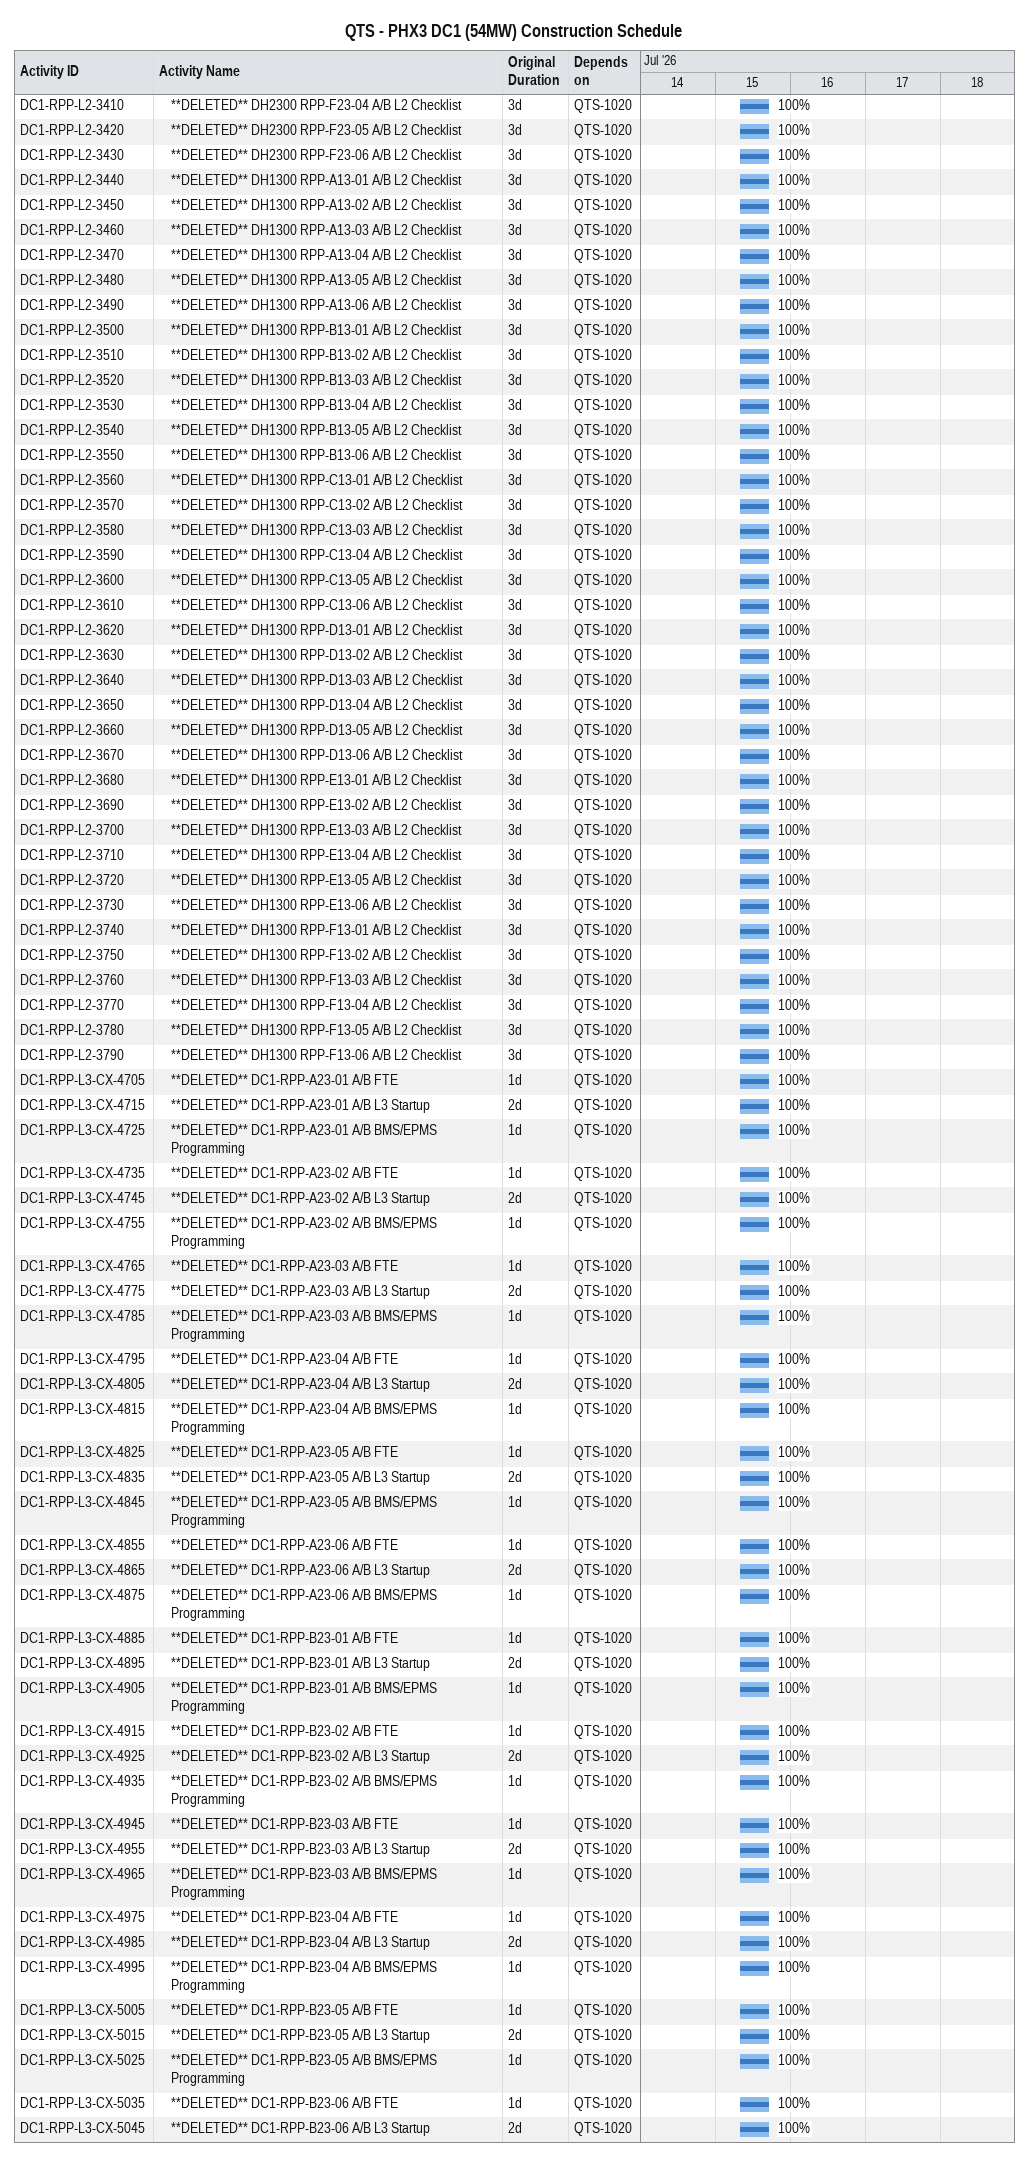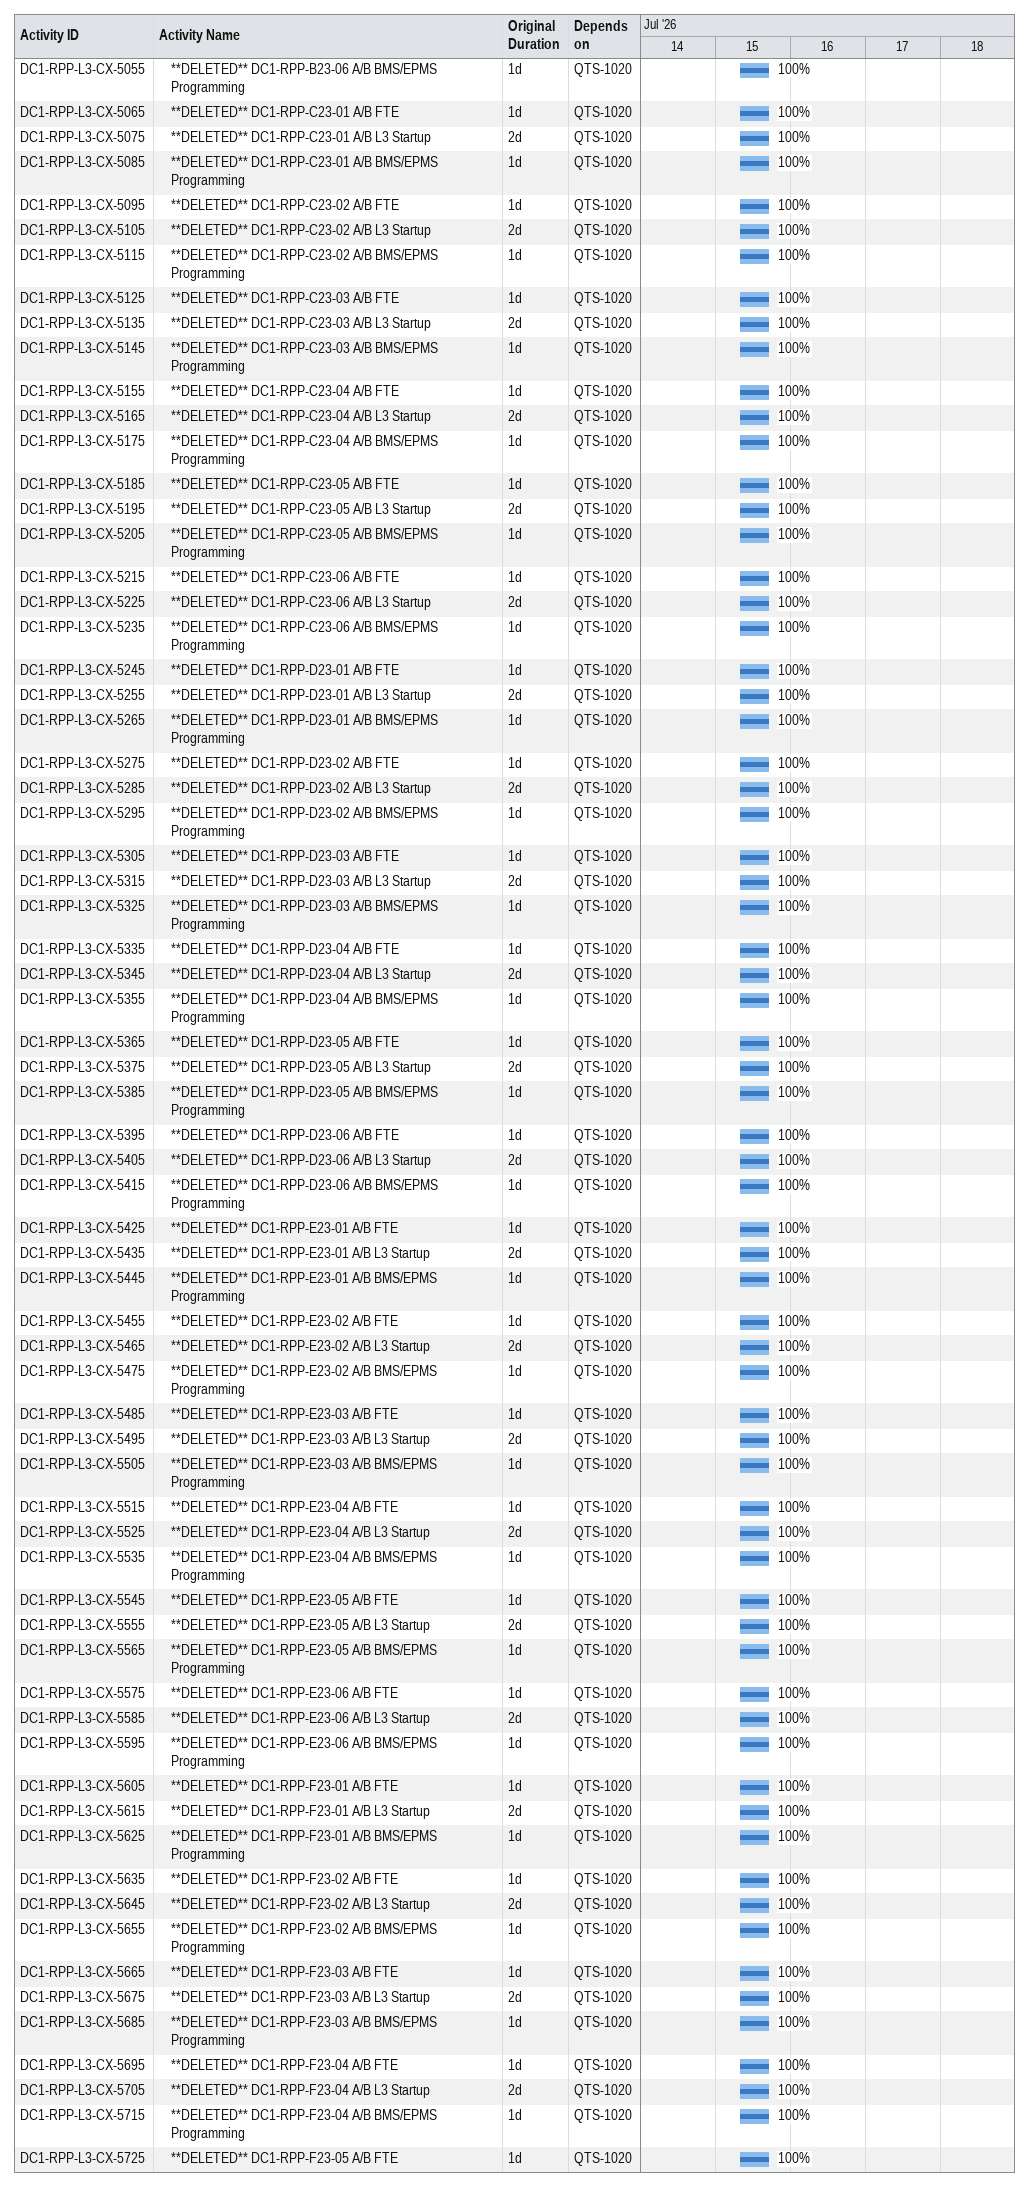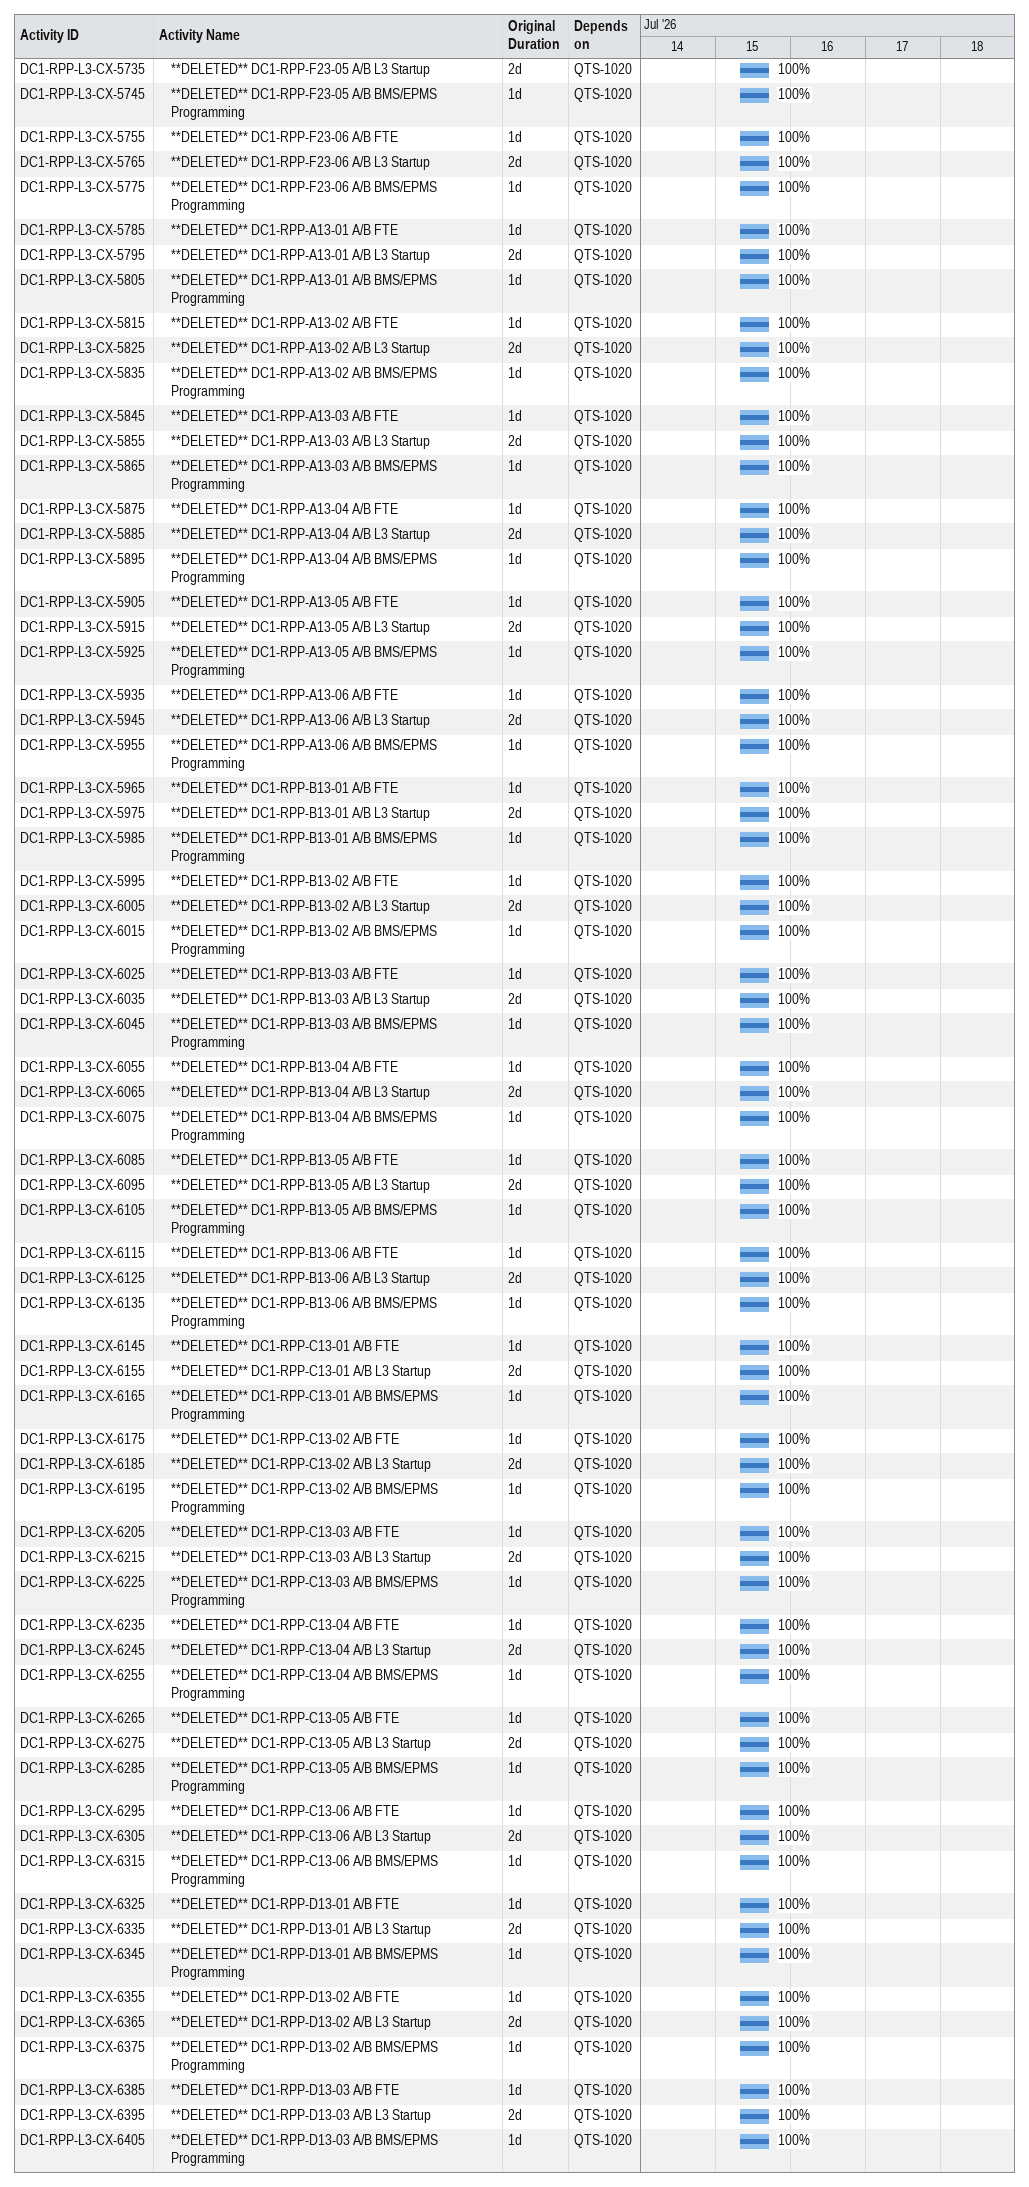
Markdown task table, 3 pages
QTS - PHX3 DC1 (54MW) Construction Schedule

| ID | Level | Task | Original duration | Start | Finish | Predecessors | % complete |
|---|---|---|---|---|---|---|---|
| DC1-RPP-L2-3410 | 2 | **DELETED** DH2300 RPP-F23-04 A/B L2 Checklist | 3d | 2026-07-15 | 2026-07-15 | QTS-1020 | 100 |
| DC1-RPP-L2-3420 | 2 | **DELETED** DH2300 RPP-F23-05 A/B L2 Checklist | 3d | 2026-07-15 | 2026-07-15 | QTS-1020 | 100 |
| DC1-RPP-L2-3430 | 2 | **DELETED** DH2300 RPP-F23-06 A/B L2 Checklist | 3d | 2026-07-15 | 2026-07-15 | QTS-1020 | 100 |
| DC1-RPP-L2-3440 | 2 | **DELETED** DH1300 RPP-A13-01 A/B L2 Checklist | 3d | 2026-07-15 | 2026-07-15 | QTS-1020 | 100 |
| DC1-RPP-L2-3450 | 2 | **DELETED** DH1300 RPP-A13-02 A/B L2 Checklist | 3d | 2026-07-15 | 2026-07-15 | QTS-1020 | 100 |
| DC1-RPP-L2-3460 | 2 | **DELETED** DH1300 RPP-A13-03 A/B L2 Checklist | 3d | 2026-07-15 | 2026-07-15 | QTS-1020 | 100 |
| DC1-RPP-L2-3470 | 2 | **DELETED** DH1300 RPP-A13-04 A/B L2 Checklist | 3d | 2026-07-15 | 2026-07-15 | QTS-1020 | 100 |
| DC1-RPP-L2-3480 | 2 | **DELETED** DH1300 RPP-A13-05 A/B L2 Checklist | 3d | 2026-07-15 | 2026-07-15 | QTS-1020 | 100 |
| DC1-RPP-L2-3490 | 2 | **DELETED** DH1300 RPP-A13-06 A/B L2 Checklist | 3d | 2026-07-15 | 2026-07-15 | QTS-1020 | 100 |
| DC1-RPP-L2-3500 | 2 | **DELETED** DH1300 RPP-B13-01 A/B L2 Checklist | 3d | 2026-07-15 | 2026-07-15 | QTS-1020 | 100 |
| DC1-RPP-L2-3510 | 2 | **DELETED** DH1300 RPP-B13-02 A/B L2 Checklist | 3d | 2026-07-15 | 2026-07-15 | QTS-1020 | 100 |
| DC1-RPP-L2-3520 | 2 | **DELETED** DH1300 RPP-B13-03 A/B L2 Checklist | 3d | 2026-07-15 | 2026-07-15 | QTS-1020 | 100 |
| DC1-RPP-L2-3530 | 2 | **DELETED** DH1300 RPP-B13-04 A/B L2 Checklist | 3d | 2026-07-15 | 2026-07-15 | QTS-1020 | 100 |
| DC1-RPP-L2-3540 | 2 | **DELETED** DH1300 RPP-B13-05 A/B L2 Checklist | 3d | 2026-07-15 | 2026-07-15 | QTS-1020 | 100 |
| DC1-RPP-L2-3550 | 2 | **DELETED** DH1300 RPP-B13-06 A/B L2 Checklist | 3d | 2026-07-15 | 2026-07-15 | QTS-1020 | 100 |
| DC1-RPP-L2-3560 | 2 | **DELETED** DH1300 RPP-C13-01 A/B L2 Checklist | 3d | 2026-07-15 | 2026-07-15 | QTS-1020 | 100 |
| DC1-RPP-L2-3570 | 2 | **DELETED** DH1300 RPP-C13-02 A/B L2 Checklist | 3d | 2026-07-15 | 2026-07-15 | QTS-1020 | 100 |
| DC1-RPP-L2-3580 | 2 | **DELETED** DH1300 RPP-C13-03 A/B L2 Checklist | 3d | 2026-07-15 | 2026-07-15 | QTS-1020 | 100 |
| DC1-RPP-L2-3590 | 2 | **DELETED** DH1300 RPP-C13-04 A/B L2 Checklist | 3d | 2026-07-15 | 2026-07-15 | QTS-1020 | 100 |
| DC1-RPP-L2-3600 | 2 | **DELETED** DH1300 RPP-C13-05 A/B L2 Checklist | 3d | 2026-07-15 | 2026-07-15 | QTS-1020 | 100 |
| DC1-RPP-L2-3610 | 2 | **DELETED** DH1300 RPP-C13-06 A/B L2 Checklist | 3d | 2026-07-15 | 2026-07-15 | QTS-1020 | 100 |
| DC1-RPP-L2-3620 | 2 | **DELETED** DH1300 RPP-D13-01 A/B L2 Checklist | 3d | 2026-07-15 | 2026-07-15 | QTS-1020 | 100 |
| DC1-RPP-L2-3630 | 2 | **DELETED** DH1300 RPP-D13-02 A/B L2 Checklist | 3d | 2026-07-15 | 2026-07-15 | QTS-1020 | 100 |
| DC1-RPP-L2-3640 | 2 | **DELETED** DH1300 RPP-D13-03 A/B L2 Checklist | 3d | 2026-07-15 | 2026-07-15 | QTS-1020 | 100 |
| DC1-RPP-L2-3650 | 2 | **DELETED** DH1300 RPP-D13-04 A/B L2 Checklist | 3d | 2026-07-15 | 2026-07-15 | QTS-1020 | 100 |
| DC1-RPP-L2-3660 | 2 | **DELETED** DH1300 RPP-D13-05 A/B L2 Checklist | 3d | 2026-07-15 | 2026-07-15 | QTS-1020 | 100 |
| DC1-RPP-L2-3670 | 2 | **DELETED** DH1300 RPP-D13-06 A/B L2 Checklist | 3d | 2026-07-15 | 2026-07-15 | QTS-1020 | 100 |
| DC1-RPP-L2-3680 | 2 | **DELETED** DH1300 RPP-E13-01 A/B L2 Checklist | 3d | 2026-07-15 | 2026-07-15 | QTS-1020 | 100 |
| DC1-RPP-L2-3690 | 2 | **DELETED** DH1300 RPP-E13-02 A/B L2 Checklist | 3d | 2026-07-15 | 2026-07-15 | QTS-1020 | 100 |
| DC1-RPP-L2-3700 | 2 | **DELETED** DH1300 RPP-E13-03 A/B L2 Checklist | 3d | 2026-07-15 | 2026-07-15 | QTS-1020 | 100 |
| DC1-RPP-L2-3710 | 2 | **DELETED** DH1300 RPP-E13-04 A/B L2 Checklist | 3d | 2026-07-15 | 2026-07-15 | QTS-1020 | 100 |
| DC1-RPP-L2-3720 | 2 | **DELETED** DH1300 RPP-E13-05 A/B L2 Checklist | 3d | 2026-07-15 | 2026-07-15 | QTS-1020 | 100 |
| DC1-RPP-L2-3730 | 2 | **DELETED** DH1300 RPP-E13-06 A/B L2 Checklist | 3d | 2026-07-15 | 2026-07-15 | QTS-1020 | 100 |
| DC1-RPP-L2-3740 | 2 | **DELETED** DH1300 RPP-F13-01 A/B L2 Checklist | 3d | 2026-07-15 | 2026-07-15 | QTS-1020 | 100 |
| DC1-RPP-L2-3750 | 2 | **DELETED** DH1300 RPP-F13-02 A/B L2 Checklist | 3d | 2026-07-15 | 2026-07-15 | QTS-1020 | 100 |
| DC1-RPP-L2-3760 | 2 | **DELETED** DH1300 RPP-F13-03 A/B L2 Checklist | 3d | 2026-07-15 | 2026-07-15 | QTS-1020 | 100 |
| DC1-RPP-L2-3770 | 2 | **DELETED** DH1300 RPP-F13-04 A/B L2 Checklist | 3d | 2026-07-15 | 2026-07-15 | QTS-1020 | 100 |
| DC1-RPP-L2-3780 | 2 | **DELETED** DH1300 RPP-F13-05 A/B L2 Checklist | 3d | 2026-07-15 | 2026-07-15 | QTS-1020 | 100 |
| DC1-RPP-L2-3790 | 2 | **DELETED** DH1300 RPP-F13-06 A/B L2 Checklist | 3d | 2026-07-15 | 2026-07-15 | QTS-1020 | 100 |
| DC1-RPP-L3-CX-4705 | 2 | **DELETED** DC1-RPP-A23-01 A/B FTE | 1d | 2026-07-15 | 2026-07-15 | QTS-1020 | 100 |
| DC1-RPP-L3-CX-4715 | 2 | **DELETED** DC1-RPP-A23-01 A/B L3 Startup | 2d | 2026-07-15 | 2026-07-15 | QTS-1020 | 100 |
| DC1-RPP-L3-CX-4725 | 2 | **DELETED** DC1-RPP-A23-01 A/B BMS/EPMS Programming | 1d | 2026-07-15 | 2026-07-15 | QTS-1020 | 100 |
| DC1-RPP-L3-CX-4735 | 2 | **DELETED** DC1-RPP-A23-02 A/B FTE | 1d | 2026-07-15 | 2026-07-15 | QTS-1020 | 100 |
| DC1-RPP-L3-CX-4745 | 2 | **DELETED** DC1-RPP-A23-02 A/B L3 Startup | 2d | 2026-07-15 | 2026-07-15 | QTS-1020 | 100 |
| DC1-RPP-L3-CX-4755 | 2 | **DELETED** DC1-RPP-A23-02 A/B BMS/EPMS Programming | 1d | 2026-07-15 | 2026-07-15 | QTS-1020 | 100 |
| DC1-RPP-L3-CX-4765 | 2 | **DELETED** DC1-RPP-A23-03 A/B FTE | 1d | 2026-07-15 | 2026-07-15 | QTS-1020 | 100 |
| DC1-RPP-L3-CX-4775 | 2 | **DELETED** DC1-RPP-A23-03 A/B L3 Startup | 2d | 2026-07-15 | 2026-07-15 | QTS-1020 | 100 |
| DC1-RPP-L3-CX-4785 | 2 | **DELETED** DC1-RPP-A23-03 A/B BMS/EPMS Programming | 1d | 2026-07-15 | 2026-07-15 | QTS-1020 | 100 |
| DC1-RPP-L3-CX-4795 | 2 | **DELETED** DC1-RPP-A23-04 A/B FTE | 1d | 2026-07-15 | 2026-07-15 | QTS-1020 | 100 |
| DC1-RPP-L3-CX-4805 | 2 | **DELETED** DC1-RPP-A23-04 A/B L3 Startup | 2d | 2026-07-15 | 2026-07-15 | QTS-1020 | 100 |
| DC1-RPP-L3-CX-4815 | 2 | **DELETED** DC1-RPP-A23-04 A/B BMS/EPMS Programming | 1d | 2026-07-15 | 2026-07-15 | QTS-1020 | 100 |
| DC1-RPP-L3-CX-4825 | 2 | **DELETED** DC1-RPP-A23-05 A/B FTE | 1d | 2026-07-15 | 2026-07-15 | QTS-1020 | 100 |
| DC1-RPP-L3-CX-4835 | 2 | **DELETED** DC1-RPP-A23-05 A/B L3 Startup | 2d | 2026-07-15 | 2026-07-15 | QTS-1020 | 100 |
| DC1-RPP-L3-CX-4845 | 2 | **DELETED** DC1-RPP-A23-05 A/B BMS/EPMS Programming | 1d | 2026-07-15 | 2026-07-15 | QTS-1020 | 100 |
| DC1-RPP-L3-CX-4855 | 2 | **DELETED** DC1-RPP-A23-06 A/B FTE | 1d | 2026-07-15 | 2026-07-15 | QTS-1020 | 100 |
| DC1-RPP-L3-CX-4865 | 2 | **DELETED** DC1-RPP-A23-06 A/B L3 Startup | 2d | 2026-07-15 | 2026-07-15 | QTS-1020 | 100 |
| DC1-RPP-L3-CX-4875 | 2 | **DELETED** DC1-RPP-A23-06 A/B BMS/EPMS Programming | 1d | 2026-07-15 | 2026-07-15 | QTS-1020 | 100 |
| DC1-RPP-L3-CX-4885 | 2 | **DELETED** DC1-RPP-B23-01 A/B FTE | 1d | 2026-07-15 | 2026-07-15 | QTS-1020 | 100 |
| DC1-RPP-L3-CX-4895 | 2 | **DELETED** DC1-RPP-B23-01 A/B L3 Startup | 2d | 2026-07-15 | 2026-07-15 | QTS-1020 | 100 |
| DC1-RPP-L3-CX-4905 | 2 | **DELETED** DC1-RPP-B23-01 A/B BMS/EPMS Programming | 1d | 2026-07-15 | 2026-07-15 | QTS-1020 | 100 |
| DC1-RPP-L3-CX-4915 | 2 | **DELETED** DC1-RPP-B23-02 A/B FTE | 1d | 2026-07-15 | 2026-07-15 | QTS-1020 | 100 |
| DC1-RPP-L3-CX-4925 | 2 | **DELETED** DC1-RPP-B23-02 A/B L3 Startup | 2d | 2026-07-15 | 2026-07-15 | QTS-1020 | 100 |
| DC1-RPP-L3-CX-4935 | 2 | **DELETED** DC1-RPP-B23-02 A/B BMS/EPMS Programming | 1d | 2026-07-15 | 2026-07-15 | QTS-1020 | 100 |
| DC1-RPP-L3-CX-4945 | 2 | **DELETED** DC1-RPP-B23-03 A/B FTE | 1d | 2026-07-15 | 2026-07-15 | QTS-1020 | 100 |
| DC1-RPP-L3-CX-4955 | 2 | **DELETED** DC1-RPP-B23-03 A/B L3 Startup | 2d | 2026-07-15 | 2026-07-15 | QTS-1020 | 100 |
| DC1-RPP-L3-CX-4965 | 2 | **DELETED** DC1-RPP-B23-03 A/B BMS/EPMS Programming | 1d | 2026-07-15 | 2026-07-15 | QTS-1020 | 100 |
| DC1-RPP-L3-CX-4975 | 2 | **DELETED** DC1-RPP-B23-04 A/B FTE | 1d | 2026-07-15 | 2026-07-15 | QTS-1020 | 100 |
| DC1-RPP-L3-CX-4985 | 2 | **DELETED** DC1-RPP-B23-04 A/B L3 Startup | 2d | 2026-07-15 | 2026-07-15 | QTS-1020 | 100 |
| DC1-RPP-L3-CX-4995 | 2 | **DELETED** DC1-RPP-B23-04 A/B BMS/EPMS Programming | 1d | 2026-07-15 | 2026-07-15 | QTS-1020 | 100 |
| DC1-RPP-L3-CX-5005 | 2 | **DELETED** DC1-RPP-B23-05 A/B FTE | 1d | 2026-07-15 | 2026-07-15 | QTS-1020 | 100 |
| DC1-RPP-L3-CX-5015 | 2 | **DELETED** DC1-RPP-B23-05 A/B L3 Startup | 2d | 2026-07-15 | 2026-07-15 | QTS-1020 | 100 |
| DC1-RPP-L3-CX-5025 | 2 | **DELETED** DC1-RPP-B23-05 A/B BMS/EPMS Programming | 1d | 2026-07-15 | 2026-07-15 | QTS-1020 | 100 |
| DC1-RPP-L3-CX-5035 | 2 | **DELETED** DC1-RPP-B23-06 A/B FTE | 1d | 2026-07-15 | 2026-07-15 | QTS-1020 | 100 |
| DC1-RPP-L3-CX-5045 | 2 | **DELETED** DC1-RPP-B23-06 A/B L3 Startup | 2d | 2026-07-15 | 2026-07-15 | QTS-1020 | 100 |
| DC1-RPP-L3-CX-5055 | 2 | **DELETED** DC1-RPP-B23-06 A/B BMS/EPMS Programming | 1d | 2026-07-15 | 2026-07-15 | QTS-1020 | 100 |
| DC1-RPP-L3-CX-5065 | 2 | **DELETED** DC1-RPP-C23-01 A/B FTE | 1d | 2026-07-15 | 2026-07-15 | QTS-1020 | 100 |
| DC1-RPP-L3-CX-5075 | 2 | **DELETED** DC1-RPP-C23-01 A/B L3 Startup | 2d | 2026-07-15 | 2026-07-15 | QTS-1020 | 100 |
| DC1-RPP-L3-CX-5085 | 2 | **DELETED** DC1-RPP-C23-01 A/B BMS/EPMS Programming | 1d | 2026-07-15 | 2026-07-15 | QTS-1020 | 100 |
| DC1-RPP-L3-CX-5095 | 2 | **DELETED** DC1-RPP-C23-02 A/B FTE | 1d | 2026-07-15 | 2026-07-15 | QTS-1020 | 100 |
| DC1-RPP-L3-CX-5105 | 2 | **DELETED** DC1-RPP-C23-02 A/B L3 Startup | 2d | 2026-07-15 | 2026-07-15 | QTS-1020 | 100 |
| DC1-RPP-L3-CX-5115 | 2 | **DELETED** DC1-RPP-C23-02 A/B BMS/EPMS Programming | 1d | 2026-07-15 | 2026-07-15 | QTS-1020 | 100 |
| DC1-RPP-L3-CX-5125 | 2 | **DELETED** DC1-RPP-C23-03 A/B FTE | 1d | 2026-07-15 | 2026-07-15 | QTS-1020 | 100 |
| DC1-RPP-L3-CX-5135 | 2 | **DELETED** DC1-RPP-C23-03 A/B L3 Startup | 2d | 2026-07-15 | 2026-07-15 | QTS-1020 | 100 |
| DC1-RPP-L3-CX-5145 | 2 | **DELETED** DC1-RPP-C23-03 A/B BMS/EPMS Programming | 1d | 2026-07-15 | 2026-07-15 | QTS-1020 | 100 |
| DC1-RPP-L3-CX-5155 | 2 | **DELETED** DC1-RPP-C23-04 A/B FTE | 1d | 2026-07-15 | 2026-07-15 | QTS-1020 | 100 |
| DC1-RPP-L3-CX-5165 | 2 | **DELETED** DC1-RPP-C23-04 A/B L3 Startup | 2d | 2026-07-15 | 2026-07-15 | QTS-1020 | 100 |
| DC1-RPP-L3-CX-5175 | 2 | **DELETED** DC1-RPP-C23-04 A/B BMS/EPMS Programming | 1d | 2026-07-15 | 2026-07-15 | QTS-1020 | 100 |
| DC1-RPP-L3-CX-5185 | 2 | **DELETED** DC1-RPP-C23-05 A/B FTE | 1d | 2026-07-15 | 2026-07-15 | QTS-1020 | 100 |
| DC1-RPP-L3-CX-5195 | 2 | **DELETED** DC1-RPP-C23-05 A/B L3 Startup | 2d | 2026-07-15 | 2026-07-15 | QTS-1020 | 100 |
| DC1-RPP-L3-CX-5205 | 2 | **DELETED** DC1-RPP-C23-05 A/B BMS/EPMS Programming | 1d | 2026-07-15 | 2026-07-15 | QTS-1020 | 100 |
| DC1-RPP-L3-CX-5215 | 2 | **DELETED** DC1-RPP-C23-06 A/B FTE | 1d | 2026-07-15 | 2026-07-15 | QTS-1020 | 100 |
| DC1-RPP-L3-CX-5225 | 2 | **DELETED** DC1-RPP-C23-06 A/B L3 Startup | 2d | 2026-07-15 | 2026-07-15 | QTS-1020 | 100 |
| DC1-RPP-L3-CX-5235 | 2 | **DELETED** DC1-RPP-C23-06 A/B BMS/EPMS Programming | 1d | 2026-07-15 | 2026-07-15 | QTS-1020 | 100 |
| DC1-RPP-L3-CX-5245 | 2 | **DELETED** DC1-RPP-D23-01 A/B FTE | 1d | 2026-07-15 | 2026-07-15 | QTS-1020 | 100 |
| DC1-RPP-L3-CX-5255 | 2 | **DELETED** DC1-RPP-D23-01 A/B L3 Startup | 2d | 2026-07-15 | 2026-07-15 | QTS-1020 | 100 |
| DC1-RPP-L3-CX-5265 | 2 | **DELETED** DC1-RPP-D23-01 A/B BMS/EPMS Programming | 1d | 2026-07-15 | 2026-07-15 | QTS-1020 | 100 |
| DC1-RPP-L3-CX-5275 | 2 | **DELETED** DC1-RPP-D23-02 A/B FTE | 1d | 2026-07-15 | 2026-07-15 | QTS-1020 | 100 |
| DC1-RPP-L3-CX-5285 | 2 | **DELETED** DC1-RPP-D23-02 A/B L3 Startup | 2d | 2026-07-15 | 2026-07-15 | QTS-1020 | 100 |
| DC1-RPP-L3-CX-5295 | 2 | **DELETED** DC1-RPP-D23-02 A/B BMS/EPMS Programming | 1d | 2026-07-15 | 2026-07-15 | QTS-1020 | 100 |
| DC1-RPP-L3-CX-5305 | 2 | **DELETED** DC1-RPP-D23-03 A/B FTE | 1d | 2026-07-15 | 2026-07-15 | QTS-1020 | 100 |
| DC1-RPP-L3-CX-5315 | 2 | **DELETED** DC1-RPP-D23-03 A/B L3 Startup | 2d | 2026-07-15 | 2026-07-15 | QTS-1020 | 100 |
| DC1-RPP-L3-CX-5325 | 2 | **DELETED** DC1-RPP-D23-03 A/B BMS/EPMS Programming | 1d | 2026-07-15 | 2026-07-15 | QTS-1020 | 100 |
| DC1-RPP-L3-CX-5335 | 2 | **DELETED** DC1-RPP-D23-04 A/B FTE | 1d | 2026-07-15 | 2026-07-15 | QTS-1020 | 100 |
| DC1-RPP-L3-CX-5345 | 2 | **DELETED** DC1-RPP-D23-04 A/B L3 Startup | 2d | 2026-07-15 | 2026-07-15 | QTS-1020 | 100 |
| DC1-RPP-L3-CX-5355 | 2 | **DELETED** DC1-RPP-D23-04 A/B BMS/EPMS Programming | 1d | 2026-07-15 | 2026-07-15 | QTS-1020 | 100 |
| DC1-RPP-L3-CX-5365 | 2 | **DELETED** DC1-RPP-D23-05 A/B FTE | 1d | 2026-07-15 | 2026-07-15 | QTS-1020 | 100 |
| DC1-RPP-L3-CX-5375 | 2 | **DELETED** DC1-RPP-D23-05 A/B L3 Startup | 2d | 2026-07-15 | 2026-07-15 | QTS-1020 | 100 |
| DC1-RPP-L3-CX-5385 | 2 | **DELETED** DC1-RPP-D23-05 A/B BMS/EPMS Programming | 1d | 2026-07-15 | 2026-07-15 | QTS-1020 | 100 |
| DC1-RPP-L3-CX-5395 | 2 | **DELETED** DC1-RPP-D23-06 A/B FTE | 1d | 2026-07-15 | 2026-07-15 | QTS-1020 | 100 |
| DC1-RPP-L3-CX-5405 | 2 | **DELETED** DC1-RPP-D23-06 A/B L3 Startup | 2d | 2026-07-15 | 2026-07-15 | QTS-1020 | 100 |
| DC1-RPP-L3-CX-5415 | 2 | **DELETED** DC1-RPP-D23-06 A/B BMS/EPMS Programming | 1d | 2026-07-15 | 2026-07-15 | QTS-1020 | 100 |
| DC1-RPP-L3-CX-5425 | 2 | **DELETED** DC1-RPP-E23-01 A/B FTE | 1d | 2026-07-15 | 2026-07-15 | QTS-1020 | 100 |
| DC1-RPP-L3-CX-5435 | 2 | **DELETED** DC1-RPP-E23-01 A/B L3 Startup | 2d | 2026-07-15 | 2026-07-15 | QTS-1020 | 100 |
| DC1-RPP-L3-CX-5445 | 2 | **DELETED** DC1-RPP-E23-01 A/B BMS/EPMS Programming | 1d | 2026-07-15 | 2026-07-15 | QTS-1020 | 100 |
| DC1-RPP-L3-CX-5455 | 2 | **DELETED** DC1-RPP-E23-02 A/B FTE | 1d | 2026-07-15 | 2026-07-15 | QTS-1020 | 100 |
| DC1-RPP-L3-CX-5465 | 2 | **DELETED** DC1-RPP-E23-02 A/B L3 Startup | 2d | 2026-07-15 | 2026-07-15 | QTS-1020 | 100 |
| DC1-RPP-L3-CX-5475 | 2 | **DELETED** DC1-RPP-E23-02 A/B BMS/EPMS Programming | 1d | 2026-07-15 | 2026-07-15 | QTS-1020 | 100 |
| DC1-RPP-L3-CX-5485 | 2 | **DELETED** DC1-RPP-E23-03 A/B FTE | 1d | 2026-07-15 | 2026-07-15 | QTS-1020 | 100 |
| DC1-RPP-L3-CX-5495 | 2 | **DELETED** DC1-RPP-E23-03 A/B L3 Startup | 2d | 2026-07-15 | 2026-07-15 | QTS-1020 | 100 |
| DC1-RPP-L3-CX-5505 | 2 | **DELETED** DC1-RPP-E23-03 A/B BMS/EPMS Programming | 1d | 2026-07-15 | 2026-07-15 | QTS-1020 | 100 |
| DC1-RPP-L3-CX-5515 | 2 | **DELETED** DC1-RPP-E23-04 A/B FTE | 1d | 2026-07-15 | 2026-07-15 | QTS-1020 | 100 |
| DC1-RPP-L3-CX-5525 | 2 | **DELETED** DC1-RPP-E23-04 A/B L3 Startup | 2d | 2026-07-15 | 2026-07-15 | QTS-1020 | 100 |
| DC1-RPP-L3-CX-5535 | 2 | **DELETED** DC1-RPP-E23-04 A/B BMS/EPMS Programming | 1d | 2026-07-15 | 2026-07-15 | QTS-1020 | 100 |
| DC1-RPP-L3-CX-5545 | 2 | **DELETED** DC1-RPP-E23-05 A/B FTE | 1d | 2026-07-15 | 2026-07-15 | QTS-1020 | 100 |
| DC1-RPP-L3-CX-5555 | 2 | **DELETED** DC1-RPP-E23-05 A/B L3 Startup | 2d | 2026-07-15 | 2026-07-15 | QTS-1020 | 100 |
| DC1-RPP-L3-CX-5565 | 2 | **DELETED** DC1-RPP-E23-05 A/B BMS/EPMS Programming | 1d | 2026-07-15 | 2026-07-15 | QTS-1020 | 100 |
| DC1-RPP-L3-CX-5575 | 2 | **DELETED** DC1-RPP-E23-06 A/B FTE | 1d | 2026-07-15 | 2026-07-15 | QTS-1020 | 100 |
| DC1-RPP-L3-CX-5585 | 2 | **DELETED** DC1-RPP-E23-06 A/B L3 Startup | 2d | 2026-07-15 | 2026-07-15 | QTS-1020 | 100 |
| DC1-RPP-L3-CX-5595 | 2 | **DELETED** DC1-RPP-E23-06 A/B BMS/EPMS Programming | 1d | 2026-07-15 | 2026-07-15 | QTS-1020 | 100 |
| DC1-RPP-L3-CX-5605 | 2 | **DELETED** DC1-RPP-F23-01 A/B FTE | 1d | 2026-07-15 | 2026-07-15 | QTS-1020 | 100 |
| DC1-RPP-L3-CX-5615 | 2 | **DELETED** DC1-RPP-F23-01 A/B L3 Startup | 2d | 2026-07-15 | 2026-07-15 | QTS-1020 | 100 |
| DC1-RPP-L3-CX-5625 | 2 | **DELETED** DC1-RPP-F23-01 A/B BMS/EPMS Programming | 1d | 2026-07-15 | 2026-07-15 | QTS-1020 | 100 |
| DC1-RPP-L3-CX-5635 | 2 | **DELETED** DC1-RPP-F23-02 A/B FTE | 1d | 2026-07-15 | 2026-07-15 | QTS-1020 | 100 |
| DC1-RPP-L3-CX-5645 | 2 | **DELETED** DC1-RPP-F23-02 A/B L3 Startup | 2d | 2026-07-15 | 2026-07-15 | QTS-1020 | 100 |
| DC1-RPP-L3-CX-5655 | 2 | **DELETED** DC1-RPP-F23-02 A/B BMS/EPMS Programming | 1d | 2026-07-15 | 2026-07-15 | QTS-1020 | 100 |
| DC1-RPP-L3-CX-5665 | 2 | **DELETED** DC1-RPP-F23-03 A/B FTE | 1d | 2026-07-15 | 2026-07-15 | QTS-1020 | 100 |
| DC1-RPP-L3-CX-5675 | 2 | **DELETED** DC1-RPP-F23-03 A/B L3 Startup | 2d | 2026-07-15 | 2026-07-15 | QTS-1020 | 100 |
| DC1-RPP-L3-CX-5685 | 2 | **DELETED** DC1-RPP-F23-03 A/B BMS/EPMS Programming | 1d | 2026-07-15 | 2026-07-15 | QTS-1020 | 100 |
| DC1-RPP-L3-CX-5695 | 2 | **DELETED** DC1-RPP-F23-04 A/B FTE | 1d | 2026-07-15 | 2026-07-15 | QTS-1020 | 100 |
| DC1-RPP-L3-CX-5705 | 2 | **DELETED** DC1-RPP-F23-04 A/B L3 Startup | 2d | 2026-07-15 | 2026-07-15 | QTS-1020 | 100 |
| DC1-RPP-L3-CX-5715 | 2 | **DELETED** DC1-RPP-F23-04 A/B BMS/EPMS Programming | 1d | 2026-07-15 | 2026-07-15 | QTS-1020 | 100 |
| DC1-RPP-L3-CX-5725 | 2 | **DELETED** DC1-RPP-F23-05 A/B FTE | 1d | 2026-07-15 | 2026-07-15 | QTS-1020 | 100 |
| DC1-RPP-L3-CX-5735 | 2 | **DELETED** DC1-RPP-F23-05 A/B L3 Startup | 2d | 2026-07-15 | 2026-07-15 | QTS-1020 | 100 |
| DC1-RPP-L3-CX-5745 | 2 | **DELETED** DC1-RPP-F23-05 A/B BMS/EPMS Programming | 1d | 2026-07-15 | 2026-07-15 | QTS-1020 | 100 |
| DC1-RPP-L3-CX-5755 | 2 | **DELETED** DC1-RPP-F23-06 A/B FTE | 1d | 2026-07-15 | 2026-07-15 | QTS-1020 | 100 |
| DC1-RPP-L3-CX-5765 | 2 | **DELETED** DC1-RPP-F23-06 A/B L3 Startup | 2d | 2026-07-15 | 2026-07-15 | QTS-1020 | 100 |
| DC1-RPP-L3-CX-5775 | 2 | **DELETED** DC1-RPP-F23-06 A/B BMS/EPMS Programming | 1d | 2026-07-15 | 2026-07-15 | QTS-1020 | 100 |
| DC1-RPP-L3-CX-5785 | 2 | **DELETED** DC1-RPP-A13-01 A/B FTE | 1d | 2026-07-15 | 2026-07-15 | QTS-1020 | 100 |
| DC1-RPP-L3-CX-5795 | 2 | **DELETED** DC1-RPP-A13-01 A/B L3 Startup | 2d | 2026-07-15 | 2026-07-15 | QTS-1020 | 100 |
| DC1-RPP-L3-CX-5805 | 2 | **DELETED** DC1-RPP-A13-01 A/B BMS/EPMS Programming | 1d | 2026-07-15 | 2026-07-15 | QTS-1020 | 100 |
| DC1-RPP-L3-CX-5815 | 2 | **DELETED** DC1-RPP-A13-02 A/B FTE | 1d | 2026-07-15 | 2026-07-15 | QTS-1020 | 100 |
| DC1-RPP-L3-CX-5825 | 2 | **DELETED** DC1-RPP-A13-02 A/B L3 Startup | 2d | 2026-07-15 | 2026-07-15 | QTS-1020 | 100 |
| DC1-RPP-L3-CX-5835 | 2 | **DELETED** DC1-RPP-A13-02 A/B BMS/EPMS Programming | 1d | 2026-07-15 | 2026-07-15 | QTS-1020 | 100 |
| DC1-RPP-L3-CX-5845 | 2 | **DELETED** DC1-RPP-A13-03 A/B FTE | 1d | 2026-07-15 | 2026-07-15 | QTS-1020 | 100 |
| DC1-RPP-L3-CX-5855 | 2 | **DELETED** DC1-RPP-A13-03 A/B L3 Startup | 2d | 2026-07-15 | 2026-07-15 | QTS-1020 | 100 |
| DC1-RPP-L3-CX-5865 | 2 | **DELETED** DC1-RPP-A13-03 A/B BMS/EPMS Programming | 1d | 2026-07-15 | 2026-07-15 | QTS-1020 | 100 |
| DC1-RPP-L3-CX-5875 | 2 | **DELETED** DC1-RPP-A13-04 A/B FTE | 1d | 2026-07-15 | 2026-07-15 | QTS-1020 | 100 |
| DC1-RPP-L3-CX-5885 | 2 | **DELETED** DC1-RPP-A13-04 A/B L3 Startup | 2d | 2026-07-15 | 2026-07-15 | QTS-1020 | 100 |
| DC1-RPP-L3-CX-5895 | 2 | **DELETED** DC1-RPP-A13-04 A/B BMS/EPMS Programming | 1d | 2026-07-15 | 2026-07-15 | QTS-1020 | 100 |
| DC1-RPP-L3-CX-5905 | 2 | **DELETED** DC1-RPP-A13-05 A/B FTE | 1d | 2026-07-15 | 2026-07-15 | QTS-1020 | 100 |
| DC1-RPP-L3-CX-5915 | 2 | **DELETED** DC1-RPP-A13-05 A/B L3 Startup | 2d | 2026-07-15 | 2026-07-15 | QTS-1020 | 100 |
| DC1-RPP-L3-CX-5925 | 2 | **DELETED** DC1-RPP-A13-05 A/B BMS/EPMS Programming | 1d | 2026-07-15 | 2026-07-15 | QTS-1020 | 100 |
| DC1-RPP-L3-CX-5935 | 2 | **DELETED** DC1-RPP-A13-06 A/B FTE | 1d | 2026-07-15 | 2026-07-15 | QTS-1020 | 100 |
| DC1-RPP-L3-CX-5945 | 2 | **DELETED** DC1-RPP-A13-06 A/B L3 Startup | 2d | 2026-07-15 | 2026-07-15 | QTS-1020 | 100 |
| DC1-RPP-L3-CX-5955 | 2 | **DELETED** DC1-RPP-A13-06 A/B BMS/EPMS Programming | 1d | 2026-07-15 | 2026-07-15 | QTS-1020 | 100 |
| DC1-RPP-L3-CX-5965 | 2 | **DELETED** DC1-RPP-B13-01 A/B FTE | 1d | 2026-07-15 | 2026-07-15 | QTS-1020 | 100 |
| DC1-RPP-L3-CX-5975 | 2 | **DELETED** DC1-RPP-B13-01 A/B L3 Startup | 2d | 2026-07-15 | 2026-07-15 | QTS-1020 | 100 |
| DC1-RPP-L3-CX-5985 | 2 | **DELETED** DC1-RPP-B13-01 A/B BMS/EPMS Programming | 1d | 2026-07-15 | 2026-07-15 | QTS-1020 | 100 |
| DC1-RPP-L3-CX-5995 | 2 | **DELETED** DC1-RPP-B13-02 A/B FTE | 1d | 2026-07-15 | 2026-07-15 | QTS-1020 | 100 |
| DC1-RPP-L3-CX-6005 | 2 | **DELETED** DC1-RPP-B13-02 A/B L3 Startup | 2d | 2026-07-15 | 2026-07-15 | QTS-1020 | 100 |
| DC1-RPP-L3-CX-6015 | 2 | **DELETED** DC1-RPP-B13-02 A/B BMS/EPMS Programming | 1d | 2026-07-15 | 2026-07-15 | QTS-1020 | 100 |
| DC1-RPP-L3-CX-6025 | 2 | **DELETED** DC1-RPP-B13-03 A/B FTE | 1d | 2026-07-15 | 2026-07-15 | QTS-1020 | 100 |
| DC1-RPP-L3-CX-6035 | 2 | **DELETED** DC1-RPP-B13-03 A/B L3 Startup | 2d | 2026-07-15 | 2026-07-15 | QTS-1020 | 100 |
| DC1-RPP-L3-CX-6045 | 2 | **DELETED** DC1-RPP-B13-03 A/B BMS/EPMS Programming | 1d | 2026-07-15 | 2026-07-15 | QTS-1020 | 100 |
| DC1-RPP-L3-CX-6055 | 2 | **DELETED** DC1-RPP-B13-04 A/B FTE | 1d | 2026-07-15 | 2026-07-15 | QTS-1020 | 100 |
| DC1-RPP-L3-CX-6065 | 2 | **DELETED** DC1-RPP-B13-04 A/B L3 Startup | 2d | 2026-07-15 | 2026-07-15 | QTS-1020 | 100 |
| DC1-RPP-L3-CX-6075 | 2 | **DELETED** DC1-RPP-B13-04 A/B BMS/EPMS Programming | 1d | 2026-07-15 | 2026-07-15 | QTS-1020 | 100 |
| DC1-RPP-L3-CX-6085 | 2 | **DELETED** DC1-RPP-B13-05 A/B FTE | 1d | 2026-07-15 | 2026-07-15 | QTS-1020 | 100 |
| DC1-RPP-L3-CX-6095 | 2 | **DELETED** DC1-RPP-B13-05 A/B L3 Startup | 2d | 2026-07-15 | 2026-07-15 | QTS-1020 | 100 |
| DC1-RPP-L3-CX-6105 | 2 | **DELETED** DC1-RPP-B13-05 A/B BMS/EPMS Programming | 1d | 2026-07-15 | 2026-07-15 | QTS-1020 | 100 |
| DC1-RPP-L3-CX-6115 | 2 | **DELETED** DC1-RPP-B13-06 A/B FTE | 1d | 2026-07-15 | 2026-07-15 | QTS-1020 | 100 |
| DC1-RPP-L3-CX-6125 | 2 | **DELETED** DC1-RPP-B13-06 A/B L3 Startup | 2d | 2026-07-15 | 2026-07-15 | QTS-1020 | 100 |
| DC1-RPP-L3-CX-6135 | 2 | **DELETED** DC1-RPP-B13-06 A/B BMS/EPMS Programming | 1d | 2026-07-15 | 2026-07-15 | QTS-1020 | 100 |
| DC1-RPP-L3-CX-6145 | 2 | **DELETED** DC1-RPP-C13-01 A/B FTE | 1d | 2026-07-15 | 2026-07-15 | QTS-1020 | 100 |
| DC1-RPP-L3-CX-6155 | 2 | **DELETED** DC1-RPP-C13-01 A/B L3 Startup | 2d | 2026-07-15 | 2026-07-15 | QTS-1020 | 100 |
| DC1-RPP-L3-CX-6165 | 2 | **DELETED** DC1-RPP-C13-01 A/B BMS/EPMS Programming | 1d | 2026-07-15 | 2026-07-15 | QTS-1020 | 100 |
| DC1-RPP-L3-CX-6175 | 2 | **DELETED** DC1-RPP-C13-02 A/B FTE | 1d | 2026-07-15 | 2026-07-15 | QTS-1020 | 100 |
| DC1-RPP-L3-CX-6185 | 2 | **DELETED** DC1-RPP-C13-02 A/B L3 Startup | 2d | 2026-07-15 | 2026-07-15 | QTS-1020 | 100 |
| DC1-RPP-L3-CX-6195 | 2 | **DELETED** DC1-RPP-C13-02 A/B BMS/EPMS Programming | 1d | 2026-07-15 | 2026-07-15 | QTS-1020 | 100 |
| DC1-RPP-L3-CX-6205 | 2 | **DELETED** DC1-RPP-C13-03 A/B FTE | 1d | 2026-07-15 | 2026-07-15 | QTS-1020 | 100 |
| DC1-RPP-L3-CX-6215 | 2 | **DELETED** DC1-RPP-C13-03 A/B L3 Startup | 2d | 2026-07-15 | 2026-07-15 | QTS-1020 | 100 |
| DC1-RPP-L3-CX-6225 | 2 | **DELETED** DC1-RPP-C13-03 A/B BMS/EPMS Programming | 1d | 2026-07-15 | 2026-07-15 | QTS-1020 | 100 |
| DC1-RPP-L3-CX-6235 | 2 | **DELETED** DC1-RPP-C13-04 A/B FTE | 1d | 2026-07-15 | 2026-07-15 | QTS-1020 | 100 |
| DC1-RPP-L3-CX-6245 | 2 | **DELETED** DC1-RPP-C13-04 A/B L3 Startup | 2d | 2026-07-15 | 2026-07-15 | QTS-1020 | 100 |
| DC1-RPP-L3-CX-6255 | 2 | **DELETED** DC1-RPP-C13-04 A/B BMS/EPMS Programming | 1d | 2026-07-15 | 2026-07-15 | QTS-1020 | 100 |
| DC1-RPP-L3-CX-6265 | 2 | **DELETED** DC1-RPP-C13-05 A/B FTE | 1d | 2026-07-15 | 2026-07-15 | QTS-1020 | 100 |
| DC1-RPP-L3-CX-6275 | 2 | **DELETED** DC1-RPP-C13-05 A/B L3 Startup | 2d | 2026-07-15 | 2026-07-15 | QTS-1020 | 100 |
| DC1-RPP-L3-CX-6285 | 2 | **DELETED** DC1-RPP-C13-05 A/B BMS/EPMS Programming | 1d | 2026-07-15 | 2026-07-15 | QTS-1020 | 100 |
| DC1-RPP-L3-CX-6295 | 2 | **DELETED** DC1-RPP-C13-06 A/B FTE | 1d | 2026-07-15 | 2026-07-15 | QTS-1020 | 100 |
| DC1-RPP-L3-CX-6305 | 2 | **DELETED** DC1-RPP-C13-06 A/B L3 Startup | 2d | 2026-07-15 | 2026-07-15 | QTS-1020 | 100 |
| DC1-RPP-L3-CX-6315 | 2 | **DELETED** DC1-RPP-C13-06 A/B BMS/EPMS Programming | 1d | 2026-07-15 | 2026-07-15 | QTS-1020 | 100 |
| DC1-RPP-L3-CX-6325 | 2 | **DELETED** DC1-RPP-D13-01 A/B FTE | 1d | 2026-07-15 | 2026-07-15 | QTS-1020 | 100 |
| DC1-RPP-L3-CX-6335 | 2 | **DELETED** DC1-RPP-D13-01 A/B L3 Startup | 2d | 2026-07-15 | 2026-07-15 | QTS-1020 | 100 |
| DC1-RPP-L3-CX-6345 | 2 | **DELETED** DC1-RPP-D13-01 A/B BMS/EPMS Programming | 1d | 2026-07-15 | 2026-07-15 | QTS-1020 | 100 |
| DC1-RPP-L3-CX-6355 | 2 | **DELETED** DC1-RPP-D13-02 A/B FTE | 1d | 2026-07-15 | 2026-07-15 | QTS-1020 | 100 |
| DC1-RPP-L3-CX-6365 | 2 | **DELETED** DC1-RPP-D13-02 A/B L3 Startup | 2d | 2026-07-15 | 2026-07-15 | QTS-1020 | 100 |
| DC1-RPP-L3-CX-6375 | 2 | **DELETED** DC1-RPP-D13-02 A/B BMS/EPMS Programming | 1d | 2026-07-15 | 2026-07-15 | QTS-1020 | 100 |
| DC1-RPP-L3-CX-6385 | 2 | **DELETED** DC1-RPP-D13-03 A/B FTE | 1d | 2026-07-15 | 2026-07-15 | QTS-1020 | 100 |
| DC1-RPP-L3-CX-6395 | 2 | **DELETED** DC1-RPP-D13-03 A/B L3 Startup | 2d | 2026-07-15 | 2026-07-15 | QTS-1020 | 100 |
| DC1-RPP-L3-CX-6405 | 2 | **DELETED** DC1-RPP-D13-03 A/B BMS/EPMS Programming | 1d | 2026-07-15 | 2026-07-15 | QTS-1020 | 100 |
